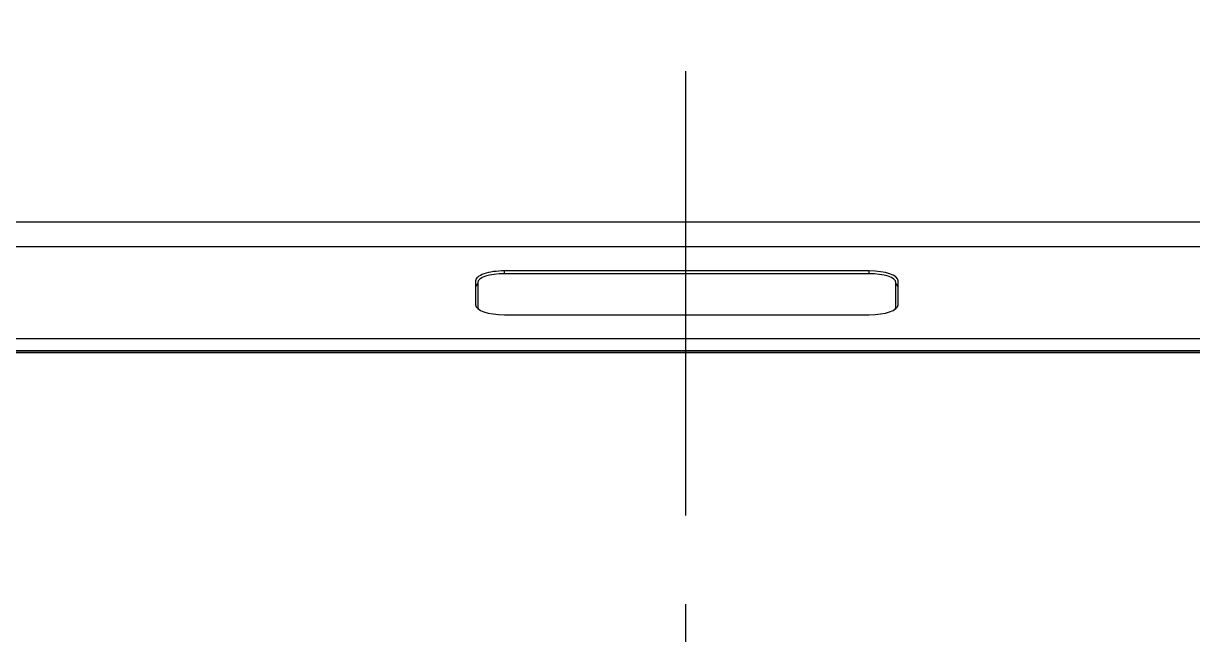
# Model space of a CAD drawing. Extents: x 8541 to 14664, y -60 to 2468.
# Drawn here: x 10003.5 to 10135, y 736.2 to 805 of the extents above; entities that cross this region are included whole.
import ezdxf

# ---------------------------------------------------------------- set-up
doc = ezdxf.new("R2010")
doc.units = 0
doc.header["$LTSCALE"] = 20
doc.header["$MEASUREMENT"] = 0
doc.linetypes.add('CENTER', pattern=[2, 1.25, -0.25, 0.25, -0.25])
doc.layers.get('0').update_dxf_attribs({"linetype": 'CONTINUOUS'})
doc.layers.add('CENTER', color=2, linetype='CENTER')

msp = doc.modelspace()

# ---------------------------------------------------------------- linework, layer by layer
at = {"color": 7, "linetype": 'Continuous'}
for p, q in [((10057.6, 776.83), (10057.6, 777.15)), ((10098.6, 777.15), (10057.6, 777.15)), ((10098.6, 776.83), (10057.6, 776.83)), ((10098.6, 776.83), (10098.6, 777.15)), ((10054.35, 776.03), (10054.35, 773.34)), ((10054.6, 775.85), (10054.6, 773.08)), ((10101.6, 773.08), (10101.6, 775.85)), ((10101.85, 773.34), (10101.85, 776.03)), ((10054.6, 773.08), (10054.6, 772.91)), ((10101.6, 773.08), (10101.6, 772.91)), ((10057.6, 772.22), (10098.6, 772.22)), ((9933.55, 769.56), (10222.65, 769.56)), ((10222.65, 768.14), (9933.55, 768.14)), ((10222.2, 767.98), (9934, 767.98)), ((10222.2, 767.95), (9934, 767.95))]:
    msp.add_line(p, q, dxfattribs=at)
for centre, major_axis, ratio, start_param, end_param in [((10057.6, 776.03), (3.25, 0), 0.344818, 1.570796, 3.141593), ((10057.6, 775.85), (-3, 0), 0.325983, 4.712389, 6.283185), ((10098.6, 776.03), (3.25, 0), 0.344818, 0, 1.570796), ((10098.6, 775.85), (-3, 0), 0.325983, 3.141593, 4.712389), ((10057.6, 775.29), (3.25, 0), 0.344818, 2.746783, 3.141593), ((10098.6, 775.29), (3.25, 0), 0.344818, 0, 0.39481), ((10057.6, 773.34), (3.25, 0), 0.344818, 3.141593, 4.712389), ((10057.6, 773.08), (-3, 0), 0.325983, 0, 0.248333), ((10098.6, 773.34), (3.25, 0), 0.344818, 4.712389, 6.283185), ((10098.6, 773.08), (-3, 0), 0.325983, 2.89326, 3.141593)]:
    msp.add_ellipse(centre, major_axis=major_axis, ratio=ratio, start_param=start_param, end_param=end_param, dxfattribs=at)
for points in [[(10230.61, 782.62), (9925.6, 782.62)], [(9925.48, 779.89), (10230.72, 779.89)]]:
    msp.add_open_spline(points, degree=1, dxfattribs=at)
at = {"layer": 'CENTER', "color": 1, "linetype": 'CENTER', "ltscale": 2}
msp.add_line((10078, 269.64), (10078, 805), dxfattribs=at)

doc.saveas('drawing.dxf')
